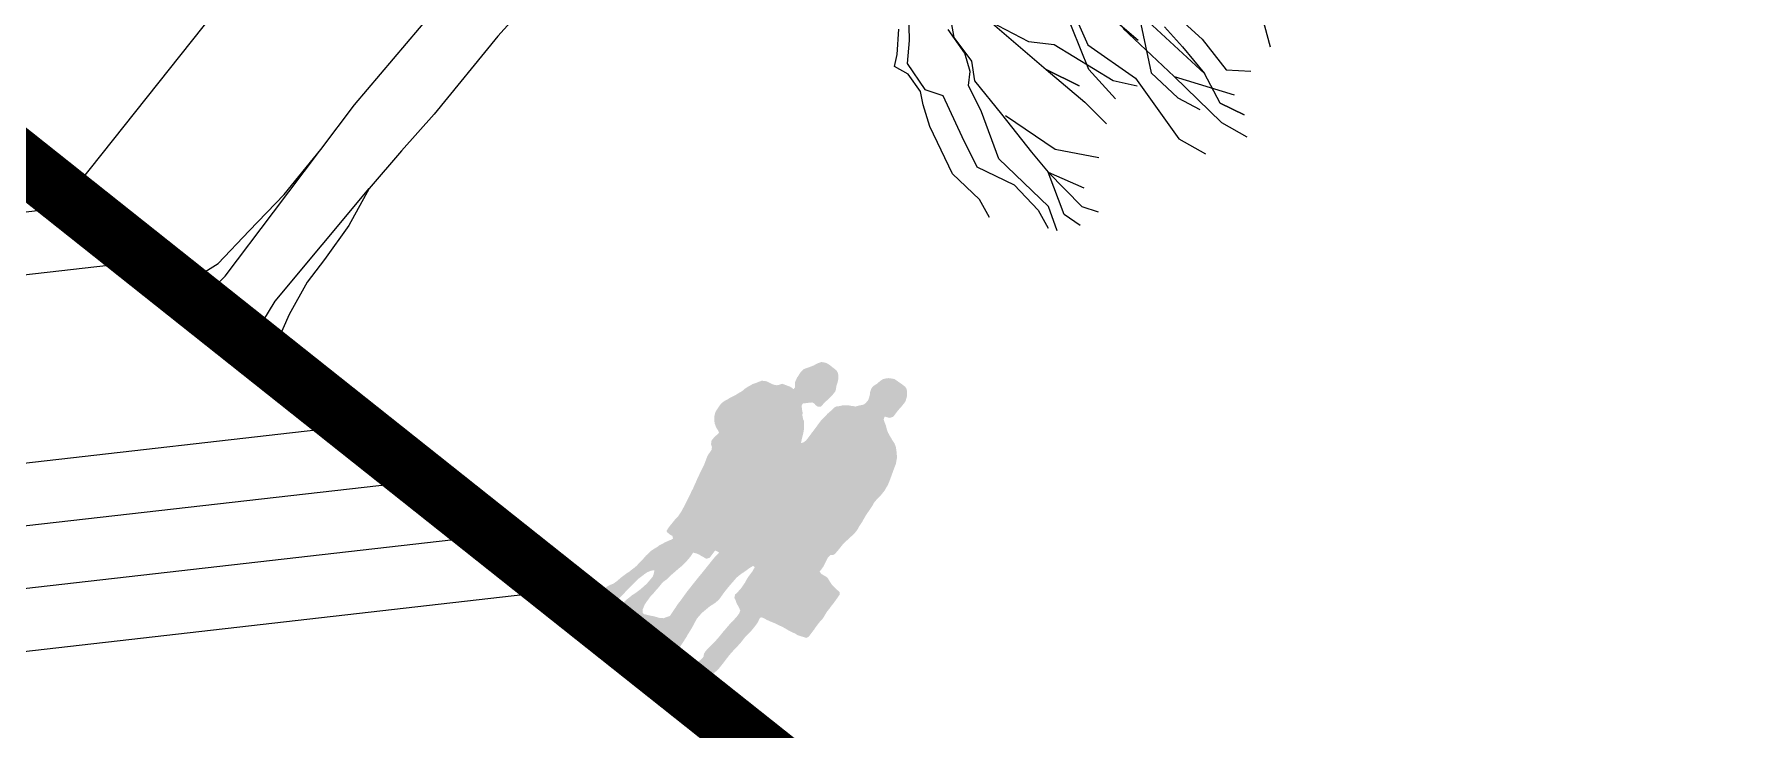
# Model space of a CAD drawing. Header units: metres. Extents: x -664657 to -643449, y -1076720 to -1062383.
# Drawn here: x -657324.28 to -657315.62, y -1068447.39 to -1068443.85 of the extents above; entities that cross this region are included whole.
import ezdxf

# ---------------------------------------------------------------- set-up
doc = ezdxf.new("R2010")
doc.units = ezdxf.units.M
doc.header["$LTSCALE"] = 0.1
doc.layers.get('0').update_dxf_attribs({"color": 8, "lineweight": 9})
doc.layers.add('AA_THER_silná', color=1, linetype='Continuous', lineweight=70)
doc.layers.add('AA_THER_STAFAZ', color=252, linetype='Continuous', lineweight=0)
doc.layers.add('AA_THER_srafy', color=52, linetype='Continuous')

# ---------------------------------------------------------------- blocks, each defined once
blk = doc.blocks.new('A$C4B500297')
for p, q in [((184.49, 256), (193.68, 249.19)), ((165.91, 239.49), (177.01, 238.83)), ((187.9, 236.13), (193.68, 240.25)), ((183.66, 231.45), (137.95, 234.98)), ((166.32, 234.82), (173.95, 233.55)), ((177.01, 238.83), (187.9, 236.13)), ((160.56, 231.16), (171.62, 222.08)), ((173.95, 233.55), (183.66, 231.45)), ((177.4, 225.34), (194.2, 232.01)), ((192.5, 227.61), (183.66, 231.45)), ((162.83, 227.05), (147.34, 227.61)), ((157.32, 227.05), (177.4, 225.34)), ((177.4, 225.34), (196.3, 223.5)), ((192.5, 227.61), (199.98, 229.32)), ((199.98, 229.32), (192.5, 227.61)), ((137.63, 224.77), (152.33, 217.11)), ((156.92, 211.72), (140.25, 221.23)), ((171.62, 222.08), (181.99, 221.23)), ((181.99, 221.23), (189.08, 222.5)), ((196.3, 223.5), (204.57, 224.77)), ((152.33, 217.11), (169, 218.1)), ((164.4, 213.56), (170.7, 216.68)), ((169, 218.1), (189.61, 212.14)), ((138.35, 207.21), (144.69, 211.17)), ((144.69, 211.17), (164.4, 213.56)), ((168.21, 209.87), (156.92, 211.72)), ((189.61, 212.14), (198.27, 213.56)), ((126.13, 204.86), (138.35, 207.21)), ((147.34, 204.05), (157.71, 206.32)), ((157.71, 206.32), (147.34, 204.05)), ((113.05, 201.61), (120.82, 194.78)), ((126.13, 204.86), (147.34, 204.05)), ((147.34, 204.05), (161.91, 203.62)), ((161.91, 203.62), (170.7, 202.63)), ((103.25, 195.81), (111.39, 186.07)), ((126.13, 193.16), (118.17, 195.59)), ((120.82, 194.78), (129.07, 192.65)), ((130.59, 190.06), (126.13, 193.16)), ((129.07, 192.65), (133.26, 188.66)), ((163.62, 187.73), (174.91, 193.69)), ((111.23, 180.8), (106.99, 186.83)), ((111.39, 186.07), (115.04, 180.6)), ((132.73, 186.6), (130.59, 190.06)), ((140.42, 182.99), (132.73, 186.6)), ((133.26, 188.66), (145.32, 186.04)), ((145.32, 186.04), (158.85, 182.87)), ((146.42, 186.45), (163.62, 187.73)), ((152.72, 175.52), (140.42, 182.99)), ((158.85, 182.87), (166.2, 181.3)), ((166.2, 181.3), (177.01, 184.18)), ((177.4, 174.67), (166.2, 181.3)), ((166.2, 181.3), (179.89, 179.63)), ((179.89, 179.63), (184.49, 181.34)), ((112.77, 177.62), (111.23, 180.8)), ((117.14, 178.31), (112.77, 177.62)), ((115.04, 180.6), (123.59, 177.89)), ((123.03, 176.71), (117.14, 178.31)), ((126.02, 174.15), (123.03, 176.71)), ((123.59, 177.89), (128.8, 179.78)), ((128.8, 179.78), (140.35, 173.92)), ((131.38, 170.48), (126.02, 174.15)), ((140.35, 173.92), (149.23, 169.76)), ((149.23, 169.76), (160.86, 172.39)), ((172.41, 173.67), (152.72, 175.52)), ((160.86, 172.39), (170.7, 170.98)), ((178.71, 169.7), (172.41, 173.67)), ((182.91, 175.09), (177.4, 174.67)), ((144.99, 163.81), (131.38, 170.48)), ((170.7, 170.98), (176.22, 168.7)), ((155.61, 162.88), (144.99, 163.81)), ((161.12, 160.61), (155.61, 162.88)), ((20.41, 152.5), (18.04, 113.49)), ((-1.86, 72.4), (-0.44, 120.98)), ((18.04, 113.49), (17.72, 84.58)), ((17.72, 84.58), (16.9, 70.53)), ((-1.46, 56.32), (-1.86, 72.4)), ((16.9, 70.53), (16.38, 56.18)), ((-1.62, 39.65), (-1.46, 56.32)), ((-0.89, 33.82), (-1.44, 55.74)), ((15.39, 14.05), (16.38, 56.18)), ((16.38, 56.18), (18.44, 44.24)), ((18.44, 44.24), (19.03, 32.27)), ((-3.02, 25.28), (-1.62, 39.65)), ((-0.32, 10.73), (-0.89, 33.82)), ((19.03, 32.27), (19.24, 24.09)), ((-4.16, 12.39), (-3.02, 25.28)), ((19.24, 24.09), (20.96, 13.6)), ((-6.89, 4.72), (-4.16, 12.39)), ((-2.26, -5.11), (-0.32, 10.73)), ((17.56, -2.57), (15.39, 14.05)), ((20.96, 13.6), (23.23, 4.89)), ((-10.58, 0.24), (-6.89, 4.72)), ((23.23, 4.89), (36.21, 0.24))]:
    blk.add_line(p, q)

msp = doc.modelspace()

# ---------------------------------------------------------------- hatches: boundary and pattern name
at = {"layer": 'AA_THER_srafy'}
h = msp.add_hatch(dxfattribs=at)
h.set_pattern_fill('ANSI34', color=254, scale=0.1, style=0)
h.set_pattern_definition([(6.51268, (-656030.26, -1069498.5804), (-0.2160709, 1.8927066), []), (6.51268, (-656029.9085, -1069498.8599), (-0.2160709, 1.8927066), []), (6.51268, (-656029.557, -1069499.1393), (-0.2160709, 1.8927066), []), (6.51268, (-656029.2056, -1069499.4187), (-0.2160709, 1.8927066), [])])
h.paths.add_polyline_path([(-657356.3754, -1068419.0286), (-657374.8013, -1068404.3789), (-657391.2255, -1068391.3205), (-657395.5784, -1068387.858), (-657386.7409, -1068376.7432), (-657395.685, -1068369.6317), (-657404.5225, -1068380.7465), (-657427.7006, -1068362.3174), (-657418.8632, -1068351.2026), (-657427.5124, -1068344.3256), (-657436.3498, -1068355.4404), (-657450.0399, -1068344.5553), (-657452.7164, -1068347.9216), (-657314.7716, -1068457.598), (-657312.0973, -1068454.2344), (-657324.1097, -1068444.6832), (-657327.8369, -1068441.7197), (-657329.019, -1068443.2066), (-657357.1666, -1068420.8272), (-657357.4778, -1068421.2186), (-657357.8691, -1068420.9074)])
h.paths.add_polyline_path([(-657248.5729, -1068504.743), (-657251.3116, -1068502.5655), (-657249.4445, -1068500.2173), (-657255.3738, -1068495.5029), (-657257.2409, -1068497.8511), (-657264.756, -1068491.8757), (-657262.889, -1068489.5275), (-657268.3137, -1068485.2143), (-657270.1807, -1068487.5625), (-657291.6149, -1068470.5201), (-657286.0137, -1068463.4754), (-657290.4288, -1068456.1323), (-657298.578, -1068453.4855), (-657304.1792, -1068460.5301), (-657312.0973, -1068454.2344), (-657314.7716, -1068457.598), (-657251.2463, -1068508.1054)])
at = {"layer": 'AA_THER_STAFAZ'}
h = msp.add_hatch(color=256, dxfattribs=at)
h.paths.add_polyline_path([(-657320.1722, -1068446.4609), (-657320.1636, -1068446.45), (-657320.1565, -1068446.4423), (-657320.1485, -1068446.4344), (-657320.1395, -1068446.4264), (-657320.1306, -1068446.4175), (-657320.1216, -1068446.4096), (-657320.1077, -1068446.3976), (-657320.0941, -1068446.3817), (-657320.0873, -1068446.372), (-657320.0795, -1068446.3577), (-657320.0652, -1068446.3363), (-657320.0578, -1068446.3226), (-657320.0524, -1068446.3135), (-657320.0425, -1068446.2966), (-657320.0357, -1068446.2869), (-657320.0238, -1068446.2697), (-657320.0115, -1068446.251), (-657320.0033, -1068446.2362), (-657319.9964, -1068446.2275), (-657319.9855, -1068446.2148), (-657319.9747, -1068446.2047), (-657319.9655, -1068446.1942), (-657319.9586, -1068446.1855), (-657319.9491, -1068446.1735), (-657319.9422, -1068446.1604), (-657319.9358, -1068446.1512), (-657319.9311, -1068446.1408), (-657319.9263, -1068446.1304), (-657319.9207, -1068446.1144), (-657319.9157, -1068446.1014), (-657319.912, -1068446.0911), (-657319.9067, -1068446.0766), (-657319.9007, -1068446.0601), (-657319.8923, -1068446.0384), (-657319.8889, -1068446.0197), (-657319.8865, -1068446.0065), (-657319.888, -1068445.9849), (-657319.89, -1068445.9673), (-657319.8928, -1068445.9508), (-657319.8992, -1068445.9342), (-657319.9075, -1068445.9223), (-657319.9185, -1068445.9037), (-657319.9259, -1068445.8907), (-657319.9328, -1068445.8782), (-657319.9379, -1068445.8644), (-657319.9426, -1068445.8446), (-657319.9495, -1068445.8276), (-657319.9546, -1068445.8128), (-657319.9495, -1068445.7974), (-657319.9361, -1068445.8018), (-657319.922, -1068445.8042), (-657319.9062, -1068445.7989), (-657319.8976, -1068445.788), (-657319.889, -1068445.7761), (-657319.8791, -1068445.7636), (-657319.8676, -1068445.7514), (-657319.8572, -1068445.7384), (-657319.8507, -1068445.7302), (-657319.8435, -1068445.72), (-657319.8369, -1068445.6994), (-657319.8349, -1068445.6779), (-657319.8374, -1068445.6564), (-657319.8455, -1068445.6454), (-657319.8548, -1068445.6381), (-657319.8635, -1068445.6312), (-657319.8769, -1068445.6223), (-657319.8893, -1068445.6133), (-657319.9005, -1068445.6062), (-657319.9146, -1068445.6038), (-657319.9307, -1068445.6017), (-657319.9448, -1068445.6038), (-657319.9583, -1068445.6073), (-657319.9726, -1068445.6164), (-657319.9883, -1068445.6306), (-657319.9985, -1068445.6367), (-657320.0107, -1068445.6453), (-657320.018, -1068445.6573), (-657320.0206, -1068445.6642), (-657320.0234, -1068445.6731), (-657320.0243, -1068445.681), (-657320.0252, -1068445.6885), (-657320.0275, -1068445.6968), (-657320.0309, -1068445.7088), (-657320.0344, -1068445.715), (-657320.0405, -1068445.7227), (-657320.0468, -1068445.7297), (-657320.0549, -1068445.7354), (-657320.0638, -1068445.7384), (-657320.0759, -1068445.7406), (-657320.089, -1068445.7439), (-657320.0983, -1068445.7465), (-657320.1046, -1068445.7455), (-657320.109, -1068445.7443), (-657320.122, -1068445.7428), (-657320.1357, -1068445.7399), (-657320.1509, -1068445.7412), (-657320.1638, -1068445.7407), (-657320.1802, -1068445.7445), (-657320.194, -1068445.7451), (-657320.2056, -1068445.7519), (-657320.2142, -1068445.7593), (-657320.2235, -1068445.7688), (-657320.2321, -1068445.7762), (-657320.2406, -1068445.7836), (-657320.2485, -1068445.7924), (-657320.2623, -1068445.8064), (-657320.2725, -1068445.8169), (-657320.2798, -1068445.8262), (-657320.2892, -1068445.8392), (-657320.296, -1068445.8488), (-657320.3025, -1068445.857), (-657320.3124, -1068445.8705), (-657320.3189, -1068445.8787), (-657320.3287, -1068445.8922), (-657320.339, -1068445.9062), (-657320.3481, -1068445.9176), (-657320.3602, -1068445.9284), (-657320.3751, -1068445.9326), (-657320.3729, -1068445.921), (-657320.3683, -1068445.9006), (-657320.3648, -1068445.8884), (-657320.3608, -1068445.8666), (-657320.3592, -1068445.8501), (-657320.3595, -1068445.8348), (-657320.3597, -1068445.8205), (-657320.3649, -1068445.8092), (-657320.3678, -1068445.7927), (-657320.3672, -1068445.7763), (-657320.3698, -1068445.7617), (-657320.3721, -1068445.7422), (-657320.3655, -1068445.7305), (-657320.3493, -1068445.7292), (-657320.3332, -1068445.7269), (-657320.318, -1068445.7256), (-657320.3069, -1068445.7318), (-657320.2995, -1068445.7403), (-657320.2887, -1068445.748), (-657320.2749, -1068445.7474), (-657320.2665, -1068445.739), (-657320.2573, -1068445.7286), (-657320.2493, -1068445.7207), (-657320.238, -1068445.711), (-657320.2287, -1068445.7016), (-657320.2149, -1068445.6876), (-657320.2085, -1068445.6795), (-657320.2015, -1068445.6707), (-657320.1974, -1068445.6589), (-657320.1946, -1068445.6407), (-657320.1909, -1068445.6294), (-657320.1863, -1068445.6136), (-657320.1852, -1068445.6011), (-657320.1851, -1068445.5852), (-657320.1885, -1068445.5727), (-657320.1962, -1068445.5612), (-657320.2065, -1068445.553), (-657320.2196, -1068445.5426), (-657320.2305, -1068445.534), (-657320.2449, -1068445.5252), (-657320.2581, -1068445.5218), (-657320.2707, -1068445.5197), (-657320.2837, -1068445.5237), (-657320.2949, -1068445.5289), (-657320.3131, -1068445.5384), (-657320.3321, -1068445.5456), (-657320.3503, -1068445.5516), (-657320.3639, -1068445.5576), (-657320.3784, -1068445.5736), (-657320.3885, -1068445.5896), (-657320.3953, -1068445.5993), (-657320.3996, -1068445.6092), (-657320.4045, -1068445.6187), (-657320.4063, -1068445.6332), (-657320.4063, -1068445.6501), (-657320.4128, -1068445.6582), (-657320.421, -1068445.6517), (-657320.4322, -1068445.6446), (-657320.4441, -1068445.6405), (-657320.4591, -1068445.6348), (-657320.4709, -1068445.6307), (-657320.4843, -1068445.6352), (-657320.4973, -1068445.6382), (-657320.5114, -1068445.6358), (-657320.5233, -1068445.6317), (-657320.537, -1068445.6244), (-657320.5491, -1068445.6183), (-657320.5617, -1068445.6163), (-657320.5747, -1068445.6148), (-657320.5937, -1068445.622), (-657320.6093, -1068445.6282), (-657320.6227, -1068445.6327), (-657320.6361, -1068445.6407), (-657320.6473, -1068445.6469), (-657320.6606, -1068445.6558), (-657320.6723, -1068445.6661), (-657320.6843, -1068445.6734), (-657320.6959, -1068445.6802), (-657320.7052, -1068445.6862), (-657320.7163, -1068445.6924), (-657320.7276, -1068445.6976), (-657320.7383, -1068445.7033), (-657320.7508, -1068445.7112), (-657320.763, -1068445.7175), (-657320.7744, -1068445.7253), (-657320.7842, -1068445.7353), (-657320.7915, -1068445.7445), (-657320.8008, -1068445.7585), (-657320.8067, -1068445.768), (-657320.8115, -1068445.7775), (-657320.8159, -1068445.7953), (-657320.8165, -1068445.8162), (-657320.814, -1068445.8342), (-657320.8091, -1068445.847), (-657320.8038, -1068445.8583), (-657320.7973, -1068445.8679), (-657320.7919, -1068445.8802), (-657320.7995, -1068445.8875), (-657320.8112, -1068445.8977), (-657320.8209, -1068445.9078), (-657320.8309, -1068445.9203), (-657320.8328, -1068445.9383), (-657320.8288, -1068445.9512), (-657320.8292, -1068445.9651), (-657320.8377, -1068445.978), (-657320.8471, -1068445.9909), (-657320.8524, -1068446.001), (-657320.8569, -1068446.0133), (-657320.8668, -1068446.0392), (-657320.8755, -1068446.058), (-657320.8812, -1068446.0696), (-657320.8876, -1068446.0822), (-657320.8928, -1068446.0932), (-657320.9024, -1068446.1131), (-657320.9075, -1068446.1251), (-657320.9121, -1068446.1365), (-657320.9178, -1068446.148), (-657320.9236, -1068446.162), (-657320.9289, -1068446.172), (-657320.9349, -1068446.1841), (-657320.9437, -1068446.2029), (-657320.9542, -1068446.223), (-657320.9638, -1068446.2429), (-657320.9756, -1068446.2655), (-657320.9838, -1068446.2803), (-657320.9914, -1068446.292), (-657321.0016, -1068446.3071), (-657321.0127, -1068446.3177), (-657321.0192, -1068446.3259), (-657321.0292, -1068446.3384), (-657321.0401, -1068446.3511), (-657321.0512, -1068446.3662), (-657321.06, -1068446.3806), (-657321.0536, -1068446.3892), (-657321.041, -1068446.3992), (-657321.0301, -1068446.4044), (-657321.0259, -1068446.4192), (-657321.0366, -1068446.4249), (-657321.0494, -1068446.4298), (-657321.0663, -1068446.4377), (-657321.0803, -1068446.4452), (-657321.0971, -1068446.4541), (-657321.1067, -1068446.4616), (-657321.1234, -1068446.4714), (-657321.1349, -1068446.4792), (-657321.1435, -1068446.4856), (-657321.1554, -1068446.4984), (-657321.1636, -1068446.5052), (-657321.1754, -1068446.519), (-657321.1819, -1068446.5271), (-657321.1903, -1068446.5355), (-657321.1992, -1068446.5444), (-657321.2134, -1068446.5589), (-657321.2265, -1068446.5698), (-657321.2397, -1068446.5798), (-657321.2483, -1068446.5872), (-657321.2599, -1068446.594), (-657321.2685, -1068446.6004), (-657321.2818, -1068446.6103), (-657321.2958, -1068446.6213), (-657321.3088, -1068446.6332), (-657321.3175, -1068446.6396), (-657321.3299, -1068446.6485), (-657321.3427, -1068446.6534), (-657321.3568, -1068446.66), (-657321.3701, -1068446.6689), (-657321.3801, -1068446.677), (-657321.3882, -1068446.6838), (-657321.4014, -1068446.6938), (-657321.412, -1068446.7049), (-657321.4199, -1068446.7137), (-657321.4277, -1068446.7235), (-657321.4417, -1068446.7399), (-657321.4512, -1068446.7519), (-657321.4587, -1068446.7646), (-657321.4609, -1068446.7798), (-657321.4527, -1068446.7907), (-657321.4416, -1068446.7969), (-657321.4293, -1068446.8004), (-657321.4135, -1068446.8006), (-657321.4026, -1068446.7959), (-657321.3902, -1068446.788), (-657321.3777, -1068446.7802), (-657321.3603, -1068446.7683), (-657321.3493, -1068446.7601), (-657321.3392, -1068446.753), (-657321.3277, -1068446.7452), (-657321.3149, -1068446.7359), (-657321.3037, -1068446.7262), (-657321.2934, -1068446.7166), (-657321.281, -1068446.7033), (-657321.2704, -1068446.6922), (-657321.2621, -1068446.6828), (-657321.2496, -1068446.6705), (-657321.2336, -1068446.6548), (-657321.2207, -1068446.642), (-657321.2097, -1068446.6303), (-657321.1976, -1068446.6195), (-657321.1806, -1068446.6072), (-657321.1725, -1068446.6003), (-657321.1559, -1068446.5895), (-657321.1389, -1068446.5826), (-657321.1214, -1068446.5796), (-657321.123, -1068446.5917), (-657321.1257, -1068446.6029), (-657321.1304, -1068446.6133), (-657321.1421, -1068446.628), (-657321.15, -1068446.6369), (-657321.1618, -1068446.6506), (-657321.17, -1068446.6574), (-657321.1794, -1068446.6659), (-657321.1915, -1068446.6767), (-657321.2052, -1068446.6872), (-657321.2138, -1068446.6936), (-657321.2239, -1068446.7007), (-657321.2341, -1068446.7068), (-657321.2441, -1068446.7149), (-657321.254, -1068446.723), (-657321.2627, -1068446.7294), (-657321.2716, -1068446.7383), (-657321.2844, -1068446.7477), (-657321.2905, -1068446.7588), (-657321.2941, -1068446.7711), (-657321.2996, -1068446.7836), (-657321.3073, -1068446.7988), (-657321.313, -1068446.8094), (-657321.3172, -1068446.8203), (-657321.3086, -1068446.8084), (-657321.2972, -1068446.8007), (-657321.2829, -1068446.804), (-657321.2713, -1068446.815), (-657321.2648, -1068446.8282), (-657321.259, -1068446.8399), (-657321.2529, -1068446.8501), (-657321.2454, -1068446.864), (-657321.2394, -1068446.8733), (-657321.2323, -1068446.8833), (-657321.2229, -1068446.8961), (-657321.2153, -1068446.9066), (-657321.2073, -1068446.9156), (-657321.2004, -1068446.9238), (-657321.1911, -1068446.9321), (-657321.179, -1068446.9426), (-657321.1675, -1068446.9517), (-657321.1529, -1068446.9589), (-657321.1444, -1068446.9505), (-657321.1496, -1068446.9402), (-657321.1568, -1068446.9247), (-657321.1658, -1068446.906), (-657321.1708, -1068446.8931), (-657321.1802, -1068446.8759), (-657321.1827, -1068446.8623), (-657321.1691, -1068446.8687), (-657321.1566, -1068446.8787), (-657321.1391, -1068446.889), (-657321.1245, -1068446.8953), (-657321.1128, -1068446.9019), (-657321.0991, -1068446.9048), (-657321.0862, -1068446.9053), (-657321.0775, -1068446.9122), (-657321.0751, -1068446.9293), (-657321.0642, -1068446.9379), (-657321.0522, -1068446.9474), (-657321.0397, -1068446.9574), (-657321.0268, -1068446.9658), (-657321.0129, -1068446.9707), (-657320.9921, -1068446.9713), (-657320.9831, -1068446.9588), (-657320.9684, -1068446.9359), (-657320.957, -1068446.9183), (-657320.9522, -1068446.9088), (-657320.9455, -1068446.8981), (-657320.9358, -1068446.8827), (-657320.9296, -1068446.8725), (-657320.9227, -1068446.8594), (-657320.9137, -1068446.8425), (-657320.9059, -1068446.8283), (-657320.8968, -1068446.8168), (-657320.8802, -1068446.7981), (-657320.8639, -1068446.7844), (-657320.8458, -1068446.7694), (-657320.834, -1068446.7602), (-657320.8228, -1068446.7539), (-657320.8109, -1068446.7456), (-657320.7934, -1068446.7303), (-657320.786, -1068446.721), (-657320.7732, -1068446.7027), (-657320.7621, -1068446.6876), (-657320.7534, -1068446.6767), (-657320.7461, -1068446.6675), (-657320.7347, -1068446.6543), (-657320.7238, -1068446.6416), (-657320.7146, -1068446.6312), (-657320.7032, -1068446.618), (-657320.6897, -1068446.6066), (-657320.6765, -1068446.5966), (-657320.6658, -1068446.59), (-657320.6553, -1068446.5824), (-657320.638, -1068446.5695), (-657320.619, -1068446.5579), (-657320.6103, -1068446.5648), (-657320.6166, -1068446.575), (-657320.6223, -1068446.5855), (-657320.6369, -1068446.605), (-657320.6441, -1068446.6152), (-657320.6513, -1068446.6264), (-657320.6598, -1068446.6428), (-657320.6684, -1068446.6546), (-657320.6751, -1068446.6653), (-657320.6824, -1068446.6745), (-657320.6907, -1068446.6839), (-657320.7008, -1068446.6955), (-657320.7108, -1068446.7035), (-657320.7142, -1068446.7212), (-657320.7085, -1068446.732), (-657320.7033, -1068446.7477), (-657320.6952, -1068446.7621), (-657320.6888, -1068446.7743), (-657320.684, -1068446.7861), (-657320.6903, -1068446.8007), (-657320.6997, -1068446.8136), (-657320.7085, -1068446.8235), (-657320.7194, -1068446.8362), (-657320.728, -1068446.8436), (-657320.735, -1068446.8513), (-657320.7477, -1068446.8661), (-657320.7621, -1068446.8831), (-657320.7708, -1068446.893), (-657320.7799, -1068446.9045), (-657320.7864, -1068446.9126), (-657320.7995, -1068446.928), (-657320.8078, -1068446.9374), (-657320.8202, -1068446.9506), (-657320.8318, -1068446.9619), (-657320.8419, -1068446.9724), (-657320.8548, -1068446.9853), (-657320.8626, -1068446.9951), (-657320.8693, -1068447.0058), (-657320.8703, -1068447.0192), (-657320.8768, -1068447.0274), (-657320.8847, -1068447.0362), (-657320.899, -1068447.0453), (-657320.9124, -1068447.0532), (-657320.9222, -1068447.0588), (-657320.9358, -1068447.0648), (-657320.9507, -1068447.0779), (-657320.9516, -1068447.0958), (-657320.94, -1068447.1069), (-657320.9266, -1068447.1157), (-657320.9169, -1068447.1226), (-657320.9038, -1068447.1285), (-657320.8938, -1068447.1338), (-657320.8741, -1068447.1414), (-657320.8539, -1068447.1406), (-657320.8426, -1068447.1319), (-657320.8309, -1068447.1172), (-657320.8222, -1068447.1063), (-657320.8081, -1068447.0953), (-657320.7991, -1068447.0873), (-657320.7921, -1068447.0796), (-657320.7852, -1068447.0709), (-657320.7782, -1068447.0622), (-657320.7674, -1068447.0486), (-657320.755, -1068447.0318), (-657320.7442, -1068447.0182), (-657320.7364, -1068447.0084), (-657320.7276, -1068446.9985), (-657320.7131, -1068446.9825), (-657320.7055, -1068446.9752), (-657320.6906, -1068446.9586), (-657320.6835, -1068446.9509), (-657320.6766, -1068446.9422), (-657320.668, -1068446.9313), (-657320.6593, -1068446.9204), (-657320.6518, -1068446.9121), (-657320.6394, -1068446.8998), (-657320.6301, -1068446.8903), (-657320.623, -1068446.8826), (-657320.6161, -1068446.8739), (-657320.6087, -1068446.8646), (-657320.5972, -1068446.849), (-657320.5914, -1068446.8384), (-657320.5868, -1068446.827), (-657320.5798, -1068446.8192), (-657320.569, -1068446.8225), (-657320.5595, -1068446.8273), (-657320.5501, -1068446.8322), (-657320.5385, -1068446.8378), (-657320.524, -1068446.8441), (-657320.511, -1068446.849), (-657320.5, -1068446.8542), (-657320.4859, -1068446.861), (-657320.4665, -1068446.8702), (-657320.4506, -1068446.8793), (-657320.4374, -1068446.8871), (-657320.4268, -1068446.8929), (-657320.4164, -1068446.8976), (-657320.4039, -1068446.9031), (-657320.3927, -1068446.9103), (-657320.3823, -1068446.914), (-657320.3659, -1068446.9191), (-657320.3489, -1068446.9246), (-657320.3371, -1068446.9198), (-657320.3306, -1068446.9116), (-657320.3182, -1068446.8948), (-657320.3087, -1068446.8828), (-657320.302, -1068446.8722), (-657320.2908, -1068446.857), (-657320.2778, -1068446.8407), (-657320.2659, -1068446.828), (-657320.2566, -1068446.814), (-657320.2446, -1068446.7934), (-657320.2377, -1068446.7847), (-657320.2308, -1068446.7759), (-657320.2205, -1068446.7619), (-657320.214, -1068446.7537), (-657320.2062, -1068446.7439), (-657320.2003, -1068446.7353), (-657320.1909, -1068446.7224), (-657320.179, -1068446.7052), (-657320.1791, -1068446.6908), (-657320.1869, -1068446.6838), (-657320.1973, -1068446.6746), (-657320.2073, -1068446.6649), (-657320.2192, -1068446.6519), (-657320.2288, -1068446.6371), (-657320.2356, -1068446.6255), (-657320.242, -1068446.6168), (-657320.2506, -1068446.6109), (-657320.2617, -1068446.6047), (-657320.2713, -1068446.5989), (-657320.2806, -1068446.5871), (-657320.271, -1068446.5751), (-657320.2621, -1068446.5627), (-657320.2563, -1068446.5521), (-657320.2483, -1068446.5354), (-657320.2395, -1068446.5176), (-657320.2263, -1068446.5032), (-657320.2119, -1068446.503), (-657320.2009, -1068446.4958), (-657320.1935, -1068446.4866), (-657320.1856, -1068446.4777), (-657320.1791, -1068446.4696)])
h.paths.add_polyline_path([(-657320.7921, -1068446.4896), (-657320.8017, -1068446.5015), (-657320.8119, -1068446.5111), (-657320.8211, -1068446.5216), (-657320.835, -1068446.539), (-657320.8462, -1068446.5532), (-657320.8575, -1068446.5673), (-657320.8649, -1068446.5766), (-657320.8735, -1068446.5875), (-657320.8809, -1068446.5967), (-657320.8909, -1068446.6083), (-657320.9013, -1068446.6213), (-657320.9096, -1068446.6317), (-657320.9238, -1068446.6496), (-657320.9334, -1068446.6616), (-657320.9433, -1068446.6741), (-657320.9528, -1068446.6861), (-657320.964, -1068446.7012), (-657320.9717, -1068446.712), (-657320.9798, -1068446.7233), (-657320.9879, -1068446.7347), (-657321, -1068446.7499), (-657321.006, -1068446.7585), (-657321.0131, -1068446.7697), (-657321.019, -1068446.7783), (-657321.0292, -1068446.7933), (-657321.0423, -1068446.8132), (-657321.0752, -1068446.8243), (-657321.0952, -1068446.8226), (-657321.112, -1068446.8181), (-657321.1279, -1068446.8135), (-657321.1415, -1068446.8116), (-657321.1614, -1068446.8064), (-657321.173, -1068446.8043), (-657321.1817, -1068446.7974), (-657321.1803, -1068446.7789), (-657321.1757, -1068446.7675), (-657321.1706, -1068446.7555), (-657321.1631, -1068446.7438), (-657321.1528, -1068446.7297), (-657321.1447, -1068446.7184), (-657321.1382, -1068446.7102), (-657321.1271, -1068446.6986), (-657321.1184, -1068446.6887), (-657321.1119, -1068446.6805), (-657321.0982, -1068446.6656), (-657321.0904, -1068446.6558), (-657321.0822, -1068446.6454), (-657321.0701, -1068446.6347), (-657321.0604, -1068446.6281), (-657321.0489, -1068446.6169), (-657321.035, -1068446.6039), (-657321.021, -1068446.5919), (-657321.0125, -1068446.5845), (-657321.0003, -1068446.5737), (-657320.9854, -1068446.5616), (-657320.9772, -1068446.5548), (-657320.9644, -1068446.5419), (-657320.9473, -1068446.5226), (-657320.9373, -1068446.5101), (-657320.9305, -1068446.5004), (-657320.9242, -1068446.4903), (-657320.9079, -1068446.4944), (-657320.8939, -1068446.5002), (-657320.8832, -1068446.5069), (-657320.869, -1068446.5147), (-657320.8578, -1068446.5218), (-657320.8405, -1068446.5169), (-657320.8301, -1068446.5038), (-657320.8207, -1068446.4908), (-657320.8116, -1068446.4794), (-657320.8012, -1068446.4842)], flags=16)

# ---------------------------------------------------------------- linework, layer by layer
at = {"color": 5}
msp.add_line((-657324.1097, -1068444.6832), (-657312.1604, -1068429.6548), dxfattribs=at)
at = {"color": 1, "lineweight": 30, "const_width": 0.3}
msp.add_lwpolyline([(-657196.0809, -1068546.4797), (-657251.3116, -1068502.5655), (-657249.4445, -1068500.2173), (-657255.3738, -1068495.5029), (-657257.2409, -1068497.8511), (-657264.756, -1068491.8757), (-657262.889, -1068489.5275), (-657268.3137, -1068485.2143), (-657270.1807, -1068487.5625), (-657291.6149, -1068470.5201), (-657286.0137, -1068463.4754), (-657290.4288, -1068456.1323), (-657298.578, -1068453.4855), (-657304.1792, -1068460.5301), (-657324.1097, -1068444.6832), (-657327.8369, -1068441.7197)], dxfattribs=at)
at = {"layer": 'AA_THER_silná'}
msp.add_line((-657327.8366, -1068441.7194), (-657320.7384, -1068447.363), dxfattribs=at)

# ---------------------------------------------------------------- block references
at = {"layer": 'AA_THER_STAFAZ', "xscale": 0.01771180669508078, "yscale": 0.01771180526702665, "zscale": 0.0177118067861052, "rotation": 321.5126797523696}
msp.add_blockref('A$C4B500297', (-657323.4199, -1068445.2351), dxfattribs=at)

doc.saveas('drawing.dxf')
